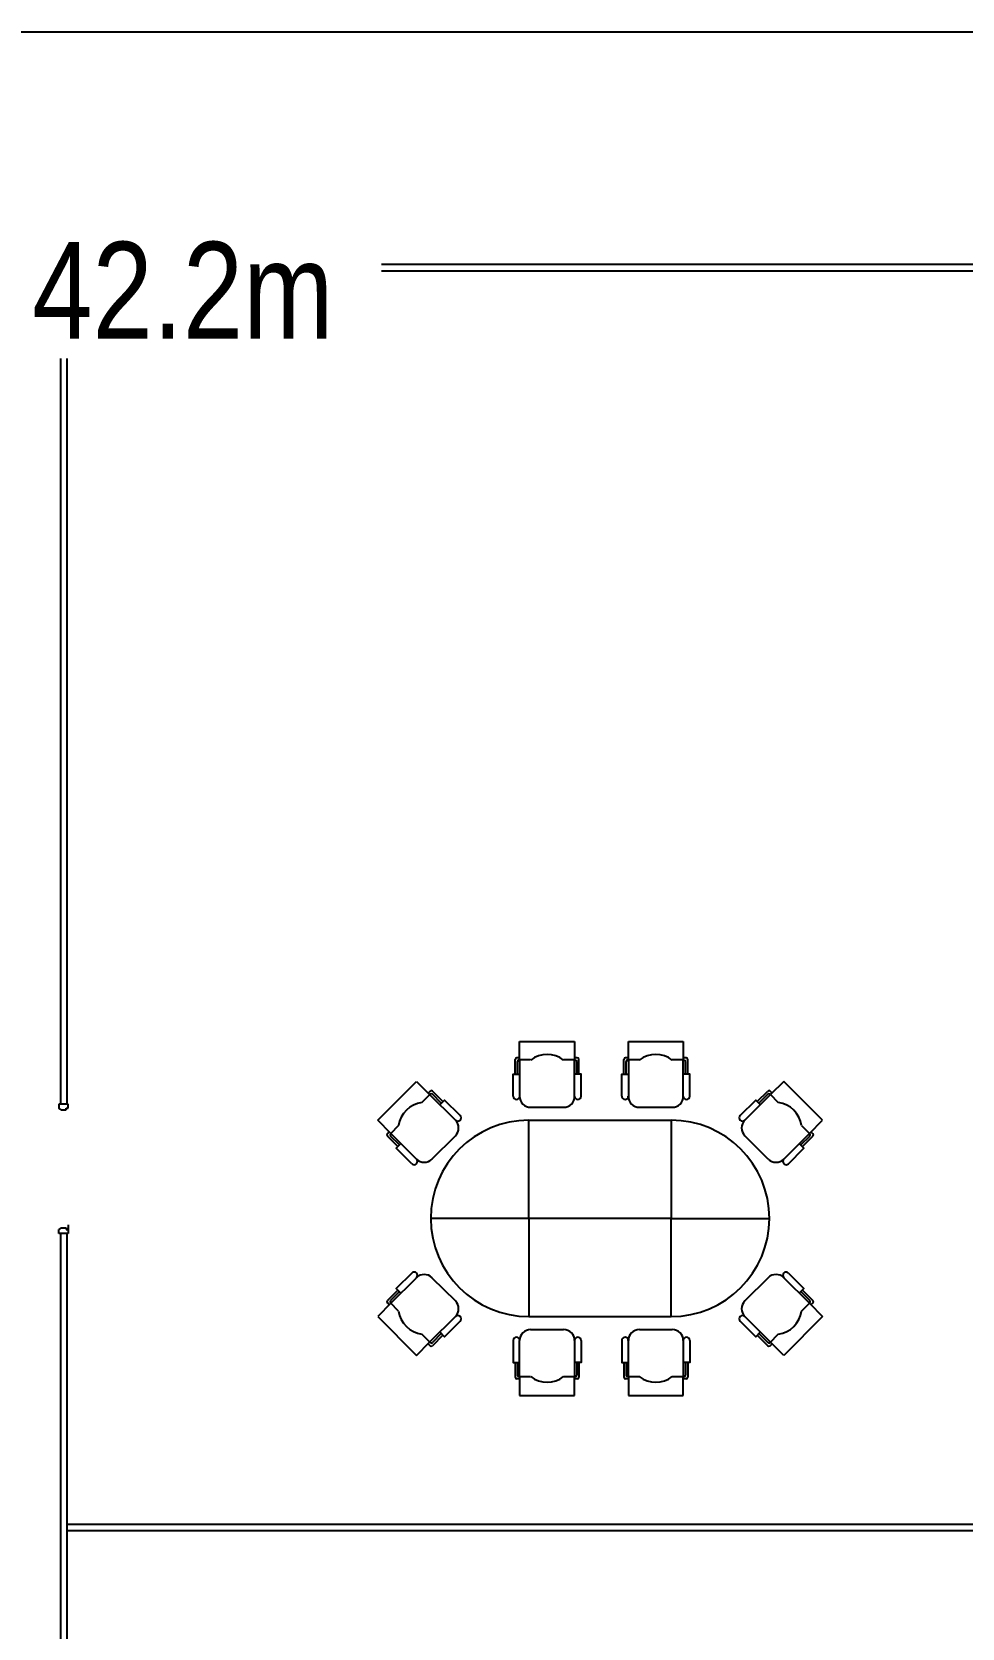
# Model space of a CAD drawing. Header units: millimetres. Extents: x 391350 to 515311, y -283575 to -199845.
# Drawn here: x 432372 to 439567, y -261053 to -248700 of the extents above; entities that cross this region are included whole.
import ezdxf

# ---------------------------------------------------------------- set-up
doc = ezdxf.new("R2010")
doc.units = ezdxf.units.MM
doc.set_wipeout_variables(frame=1)
doc.layers.add('Evac_Path_Fail', color=1, linetype='Continuous')
doc.styles.get("Standard").update_dxf_attribs({"font": 'arial.ttf'})

msp = doc.modelspace()

# ---------------------------------------------------------------- linework, layer by layer
at = {"color": 0}
for p, q in [((445217, -250501), (422595, -250501)), ((445217, -250551), (391350, -250551)), ((432595, -256998), (432595, -250551)), ((432645, -256998), (432645, -250551)), ((436145, -256512), (436570, -256512)), ((436145, -256656), (436145, -256512)), ((436570, -256512), (436570, -256656)), ((436986, -256512), (437411, -256512)), ((436986, -256656), (436986, -256512)), ((437411, -256512), (437411, -256656)), ((436111, -256767), (436111, -256652)), ((436145, -256639), (436124, -256639)), ((436128, -256767), (436128, -256669)), ((436230, -256656), (436141, -256656)), ((436145, -256656), (436145, -256937)), ((436574, -256656), (436485, -256656)), ((436591, -256639), (436570, -256639)), ((436570, -256937), (436570, -256656)), ((436587, -256767), (436587, -256669)), ((436604, -256767), (436604, -256652)), ((436952, -256767), (436952, -256652)), ((436986, -256639), (436964, -256639)), ((436969, -256767), (436969, -256669)), ((437071, -256656), (436981, -256656)), ((436986, -256656), (436986, -256937)), ((437415, -256656), (437326, -256656)), ((437432, -256639), (437411, -256639)), ((437411, -256937), (437411, -256656)), ((437428, -256767), (437428, -256669)), ((437445, -256767), (437445, -256652)), ((435047, -257122), (435347, -256822)), ((435347, -256822), (435449, -256924)), ((435452, -256921), (435389, -256984)), ((435452, -256897), (435437, -256912)), ((435648, -257122), (435449, -256924)), ((435551, -256978), (435470, -256897)), ((435539, -256990), (435470, -256921)), ((437887, -257122), (438085, -256924)), ((437983, -256978), (438064, -256897)), ((437995, -256990), (438064, -256921)), ((438082, -256897), (438098, -256912)), ((438082, -256921), (438146, -256984)), ((438188, -256822), (438085, -256924)), ((438488, -257122), (438188, -256822)), ((432653, -256998), (432581, -256998)), ((432581, -256998), (432581, -257029)), ((432599, -257042), (432581, -257029)), ((432599, -257042), (432638, -257042)), ((432638, -257042), (432638, -257029)), ((432638, -257029), (432653, -257029)), ((432653, -257029), (432653, -256998)), ((436230, -257022), (436485, -257022)), ((437071, -257022), (437326, -257022)), ((435149, -257224), (435047, -257122)), ((435209, -257164), (435146, -257227)), ((438326, -257164), (438389, -257227)), ((438386, -257224), (438488, -257122)), ((435137, -257212), (435122, -257227)), ((435203, -257326), (435122, -257245)), ((435215, -257314), (435146, -257245)), ((435149, -257224), (435347, -257423)), ((435467, -257423), (435648, -257242)), ((438067, -257423), (437887, -257242)), ((438386, -257224), (438188, -257423)), ((438320, -257314), (438389, -257245)), ((438332, -257326), (438413, -257245)), ((438398, -257212), (438413, -257227)), ((436217, -257882), (435457, -257882)), ((437317, -257882), (438077, -257882)), ((432599, -257955), (432581, -257968)), ((432581, -257998), (432581, -257968)), ((432653, -257998), (432581, -257998)), ((432595, -264929), (432595, -257998)), ((432599, -257955), (432638, -257955)), ((432638, -257955), (432638, -257968)), ((432638, -257968), (432653, -257968)), ((432645, -264929), (432645, -257998)), ((432653, -257933), (432653, -257998)), ((435149, -258539), (435347, -258341)), ((435467, -258341), (435648, -258521)), ((438067, -258341), (437887, -258521)), ((438386, -258539), (438188, -258341)), ((435203, -258437), (435122, -258518)), ((435137, -258551), (435122, -258536)), ((435215, -258449), (435146, -258518)), ((435209, -258599), (435146, -258536)), ((438320, -258449), (438389, -258518)), ((438326, -258599), (438389, -258536)), ((438332, -258437), (438413, -258518)), ((438398, -258551), (438413, -258536)), ((435149, -258539), (435047, -258641)), ((435047, -258641), (435347, -258942)), ((435648, -258641), (435449, -258840)), ((437887, -258641), (438085, -258840)), ((438488, -258641), (438188, -258942)), ((438386, -258539), (438488, -258641)), ((435452, -258843), (435389, -258779)), ((435539, -258773), (435470, -258843)), ((436230, -258742), (436485, -258742)), ((437071, -258742), (437326, -258742)), ((437995, -258773), (438064, -258843)), ((438082, -258843), (438146, -258779)), ((435347, -258942), (435449, -258840)), ((435452, -258867), (435437, -258852)), ((435551, -258785), (435470, -258867)), ((436145, -259107), (436145, -258827)), ((436570, -258827), (436570, -259107)), ((436986, -259107), (436986, -258827)), ((437411, -258827), (437411, -259107)), ((437983, -258785), (438064, -258867)), ((438082, -258867), (438098, -258852)), ((438188, -258942), (438085, -258840)), ((436111, -258997), (436111, -259111)), ((436128, -258997), (436128, -259094)), ((436587, -258997), (436587, -259094)), ((436604, -258997), (436604, -259111)), ((436952, -258997), (436952, -259111)), ((436969, -258997), (436969, -259094)), ((437428, -258997), (437428, -259094)), ((437445, -258997), (437445, -259111)), ((436145, -259124), (436124, -259124)), ((436230, -259107), (436141, -259107)), ((436145, -259107), (436145, -259252)), ((436574, -259107), (436485, -259107)), ((436570, -259252), (436570, -259107)), ((436591, -259124), (436570, -259124)), ((436986, -259124), (436964, -259124)), ((437071, -259107), (436981, -259107)), ((436986, -259107), (436986, -259252)), ((437415, -259107), (437326, -259107)), ((437411, -259252), (437411, -259107)), ((437432, -259124), (437411, -259124)), ((436145, -259252), (436570, -259252)), ((436986, -259252), (437411, -259252)), ((432645, -260248), (445120, -260248)), ((432645, -260298), (445120, -260298))]:
    msp.add_line(p, q, dxfattribs=at)
for points in [[(391350, -248700), (449973, -248700), (449973, -283575), (391350, -283575)], [(437317, -257882), (436217, -257882), (436217, -257122), (437317, -257122)], [(437317, -257882), (436217, -257882), (436217, -258642), (437317, -258642)]]:
    msp.add_lwpolyline(points, close=True, dxfattribs=at)
for points in [[(436094, -256937), (436094, -256767), (436145, -256767)], [(436621, -256937), (436621, -256767), (436570, -256767)], [(436935, -256937), (436935, -256767), (436986, -256767)], [(437462, -256937), (437462, -256767), (437411, -256767)], [(435684, -257086), (435563, -256966), (435527, -257002)], [(437851, -257086), (437971, -256966), (438007, -257002)], [(435311, -257459), (435191, -257338), (435227, -257302)], [(438224, -257459), (438344, -257338), (438308, -257302)], [(435311, -258305), (435191, -258425), (435227, -258461)], [(438224, -258305), (438344, -258425), (438308, -258461)], [(435684, -258677), (435563, -258798), (435527, -258761)], [(437851, -258677), (437971, -258798), (438007, -258761)], [(436094, -258827), (436094, -258997), (436145, -258997)], [(436621, -258827), (436621, -258997), (436570, -258997)], [(436935, -258827), (436935, -258997), (436986, -258997)], [(437462, -258827), (437462, -258997), (437411, -258997)]]:
    msp.add_lwpolyline(points, dxfattribs=at)
for centre, radius, start, end in [((436124, -256652), 12.8, 90, 180), ((436141, -256669), 12.8, 90, 180), ((436358, -256826), 212, 53.1301, 126.8699), ((436574, -256669), 12.8, 0, 90), ((436591, -256652), 12.8, 0, 90), ((436964, -256652), 12.8, 90, 180), ((436981, -256669), 12.8, 90, 180), ((437198, -256826), 212, 53.1301, 126.8699), ((437415, -256669), 12.8, 0, 90), ((437432, -256652), 12.8, 0, 90), ((435461, -256906), 12.8, 45, 135), ((435461, -256930), 12.8, 45, 135), ((438073, -256906), 12.8, 45, 135), ((438073, -256930), 12.8, 45, 135), ((435419, -257194), 212, 98.1301, 171.8699), ((436120, -256937), 25.5, 180, 0), ((436230, -256937), 85, 180, 270), ((436485, -256937), 85, 270, 0), ((436596, -256937), 25.5, 180, 0), ((436960, -256937), 25.5, 180, 0), ((437071, -256937), 85, 180, 270), ((437326, -256937), 85, 270, 0), ((437436, -256937), 25.5, 180, 0), ((438116, -257194), 212, 8.1301, 81.8699), ((436217, -257882), 760, 90, 270), ((435666, -257104), 25.5, 225, 45), ((435588, -257182), 85, 315, 45), ((437317, -257882), 760, 270, 90), ((437869, -257104), 25.5, 135, 315), ((437947, -257182), 85, 135, 225), ((435131, -257236), 12.8, 135, 225), ((435155, -257236), 12.8, 135, 225), ((438380, -257236), 12.8, 315, 45), ((438404, -257236), 12.8, 315, 45), ((435329, -257441), 25.5, 225, 45), ((435407, -257363), 85, 225, 315), ((438128, -257363), 85, 225, 315), ((438206, -257441), 25.5, 135, 315), ((435329, -258323), 25.5, 315, 135), ((435407, -258401), 85, 45, 135), ((438128, -258401), 85, 45, 135), ((438206, -258323), 25.5, 45, 225), ((435131, -258527), 12.8, 135, 225), ((435155, -258527), 12.8, 135, 225), ((435588, -258581), 85, 315, 45), ((437947, -258581), 85, 135, 225), ((438380, -258527), 12.8, 315, 45), ((438404, -258527), 12.8, 315, 45), ((435419, -258569), 212, 188.1301, 261.8699), ((435666, -258659), 25.5, 315, 135), ((437869, -258659), 25.5, 45, 225), ((438116, -258569), 212, 278.1301, 351.8699), ((436230, -258827), 85, 90, 180), ((436485, -258827), 85, 0, 90), ((437071, -258827), 85, 90, 180), ((437326, -258827), 85, 0, 90), ((435461, -258834), 12.8, 225, 315), ((435461, -258858), 12.8, 225, 315), ((436120, -258827), 25.5, 0, 180), ((436596, -258827), 25.5, 0, 180), ((436960, -258827), 25.5, 0, 180), ((437436, -258827), 25.5, 0, 180), ((438073, -258834), 12.8, 225, 315), ((438073, -258858), 12.8, 225, 315), ((436124, -259111), 12.8, 180, 270), ((436141, -259094), 12.8, 180, 270), ((436358, -258937), 212, 233.1301, 306.8699), ((436574, -259094), 12.8, 270, 0), ((436591, -259111), 12.8, 270, 0), ((436964, -259111), 12.8, 180, 270), ((436981, -259094), 12.8, 180, 270), ((437198, -258937), 212, 233.1301, 306.8699), ((437415, -259094), 12.8, 270, 0), ((437432, -259111), 12.8, 270, 0)]:
    msp.add_arc(centre, radius, start, end, dxfattribs=at)

# ---------------------------------------------------------------- next in the draw order: wipeouts: each hides what was drawn before it
msp.add_wipeout([(432225, -251225), (435075, -251225), (435075, -250025), (432225, -250025)]).dxf.layer = 'Evac_Path_Fail'

# ---------------------------------------------------------------- next in the draw order: texts
at = {"layer": 'Evac_Path_Fail', "width": 0.8}
msp.add_text('42.2m', height=750, dxfattribs=at).set_placement((432375, -251075))

doc.saveas('drawing.dxf')
